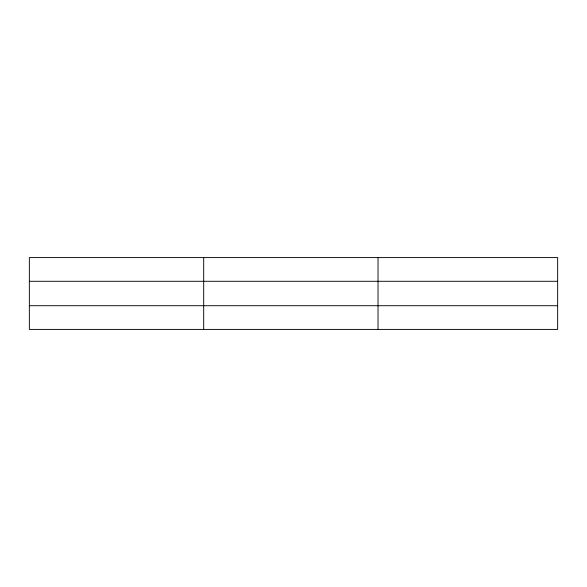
<?xml version="1.0" encoding="UTF-8"?>
<svg xmlns="http://www.w3.org/2000/svg" width="587" height="587" viewBox="0 0 587 587"><rect width="100%" height="100%" fill="white"/><g stroke="black" fill="none" stroke-linecap="round" stroke-linejoin="round"><path stroke-width="0.88" d="M203.689 257.59L203.689 329.41M378.028 257.59L378.028 329.41M557.65 305.71L557.65 329.41L29.35 329.41L29.35 257.59L557.65 257.59L557.65 305.71L29.35 305.71M29.35 281.29L557.65 281.29"/></g></svg>
